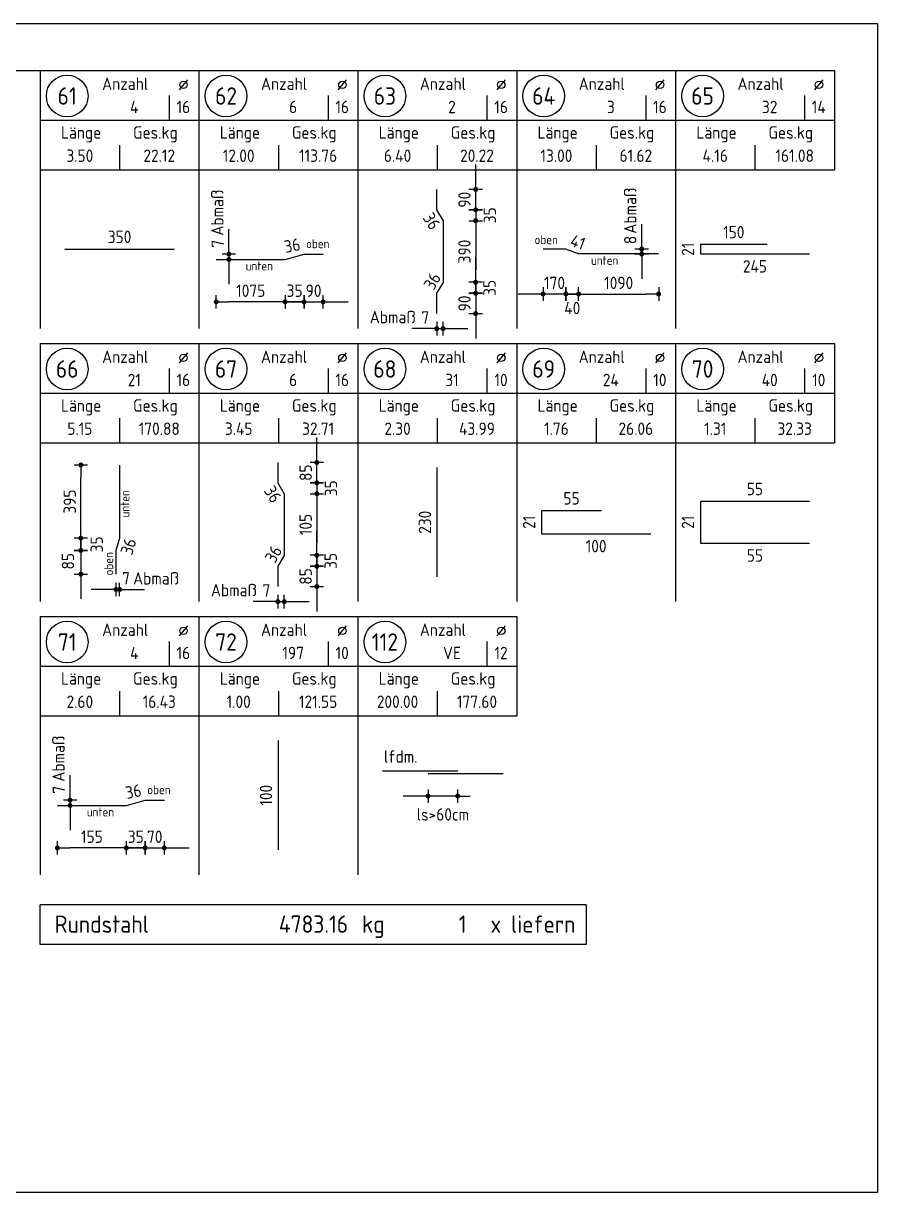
# Model space of a CAD drawing. Extents: x -177 to 93, y -12 to 49.
# Drawn here: x 39.36 to 47.97, y 1.8 to 13.58 of the extents above; entities that cross this region are included whole.
import ezdxf
from ezdxf.enums import TextEntityAlignment as Align

# ---------------------------------------------------------------- set-up
doc = ezdxf.new("R2010")
doc.units = 0
doc.header["$LTSCALE"] = 0.5
doc.linetypes.add('AUSGEZOGEN', pattern=[1000.01, 1000, 0.01])
doc.linetypes.add('DOT', pattern=[0.175, 0.05, -0.125])
for name, color, linetype in [('MASSE', 7, 'Continuous'), ('RND', 7, 'Continuous'), ('RND_BILD', 7, 'Continuous'), ('TEXT', 7, 'Continuous')]:
    doc.layers.add(name, color=color, linetype=linetype)
doc.layers.add('NOPLOT', color=7, linetype='Continuous', plot=False)
doc.styles.add('txt', font='isocp.shx')
doc.dimstyles.new('DOT_I', dxfattribs={"dimscale": 0.5, "dimtxt": 0.25, "dimasz": 0.25, "dimexe": 0.1, "dimexo": 0.3, "dimgap": 0.1, "dimtad": 1, "dimdec": 3, "dimzin": 3, "dimtxsty": 'txt', "dimblk": 'DOT', "dimblk1": 'DOT', "dimblk2": 'DOT', "dimsah": 1, "dimcen": 0.1, "dimse1": 1, "dimse2": 1, "dimazin": 0, "dimtfac": 1, "dimtdec": 4, "dimtix": 1, "dimtmove": 2, "dimatfit": 3, "dimfxl": 0, "dimtvp": 1, "dimtolj": 1, "dimtzin": 0, "dimarcsym": 0})

# ---------------------------------------------------------------- blocks, each defined once
blk = doc.blocks.new('DOT')
at = {"layer": 'MASSE', "color": 7, "linetype": 'Continuous'}
for p, q in [((0, 0), (-1, 0)), ((0, 0.54), (0, -0.54))]:
    blk.add_line(p, q, dxfattribs=at)
at = {"layer": 'MASSE', "color": 7, "linetype": 'Continuous', "const_width": 0.2}
blk.add_lwpolyline([(-0.1, 0, 1), (0.1, 0, 1)], format="xyb", close=True, dxfattribs=at)
blk = doc.blocks.new('RND_LIS2')
at = {"layer": 'RND', "color": 3, "linetype": 'Continuous'}
for p, q in [((0, 0), (0, -5.2)), ((0, 0), (3.2, 0)), ((3.2, 0), (3.2, -2)), ((2.6, -0.503), (2.6, -1)), ((0, -1), (3.2, -1)), ((1.6, -1.503), (1.6, -2)), ((0, -2), (3.2, -2))]:
    blk.add_line(p, q, dxfattribs=at)
at = {"layer": 'RND', "color": 7, "linetype": 'Continuous'}
blk.add_line((2.805, -0.39), (2.973, -0.186), dxfattribs=at)
at = {"layer": 'RND', "color": 1, "linetype": 'Continuous'}
blk.add_circle((0.545, -0.513), 0.42, dxfattribs=at)
at = {"layer": 'RND', "color": 7, "linetype": 'Continuous'}
blk.add_circle((2.889, -0.288), 0.075, dxfattribs=at)
at = {"layer": 'RND', "color": 7, "linetype": 'Continuous', "style": 'txt'}
for s, p in [('Anzahl', (1.249, -0.391)), ('Länge', (0.42, -1.373)), ('Ges.kg', (1.872, -1.373))]:
    blk.add_text(s, height=0.25, dxfattribs=at).set_placement(p)
at = {"layer": 'RND', "color": 1, "linetype": 'Continuous', "style": 'txt'}
blk.add_attdef('POS1', text='', height=0.35, dxfattribs=at).set_placement((0.545, -0.513), align=Align.MIDDLE)
at = {"layer": 'RND', "color": 7, "linetype": 'Continuous', "style": 'txt'}
for tag, p in [('STK1', (1.897, -0.859)), ('DS1', (2.885, -0.859)), ('LANG1', (0.8, -1.841)), ('GEW', (2.4, -1.841))]:
    blk.add_attdef(tag, text='', height=0.25, dxfattribs=at).set_placement(p, align=Align.CENTER)
blk = doc.blocks.new('*D141')
at = {"layer": 'Defpoints', "color": 0, "linetype": 'AUSGEZOGEN', "transparency": 16777216}
for p in [(43.917, 11.904), (43.917, 11.904), (43.917, 11.699)]:
    blk.add_point(p, dxfattribs=at)
at = {"layer": 'MASSE', "color": 0, "linetype": 'AUSGEZOGEN', "lineweight": -2, "transparency": 16777216}
for p, q in [((43.917, 12.029), (43.917, 12.154)), ((43.917, 11.699), (43.917, 11.904)), ((43.917, 11.574), (43.917, 11.449))]:
    blk.add_line(p, q, dxfattribs=at)
at = {"layer": 'MASSE', "color": 0, "linetype": 'AUSGEZOGEN', "lineweight": -2, "transparency": 16777216, "xscale": 0.125, "yscale": 0.125, "zscale": 0.125}
for p, rotation in [((43.917, 11.904), 270), ((43.917, 11.699), 90)]:
    blk.add_blockref('DOT', p, dxfattribs=dict(at, rotation=rotation))
at = {"layer": 'MASSE', "color": 0, "linetype": 'AUSGEZOGEN', "transparency": 16777216, "insert": (43.804, 11.801), "char_height": 0.125, "attachment_point": 5, "rotation": 90, "style": 'txt'}
blk.add_mtext('\\A1;90', dxfattribs=at)
blk = doc.blocks.new('*D142')
at = {"layer": 'Defpoints', "color": 0, "linetype": 'AUSGEZOGEN', "transparency": 16777216}
for p in [(43.917, 11.699), (43.917, 11.589), (43.917, 11.589)]:
    blk.add_point(p, dxfattribs=at)
at = {"layer": 'MASSE', "color": 0, "linetype": 'AUSGEZOGEN', "lineweight": -2, "transparency": 16777216}
for p, q in [((43.917, 11.824), (43.917, 11.949)), ((43.917, 11.699), (43.917, 11.589)), ((43.917, 11.464), (43.917, 11.339))]:
    blk.add_line(p, q, dxfattribs=at)
at = {"layer": 'MASSE', "color": 0, "linetype": 'AUSGEZOGEN', "lineweight": -2, "transparency": 16777216, "xscale": 0.125, "yscale": 0.125, "zscale": 0.125}
for p, rotation in [((43.917, 11.699), 270), ((43.917, 11.589), 90)]:
    blk.add_blockref('DOT', p, dxfattribs=dict(at, rotation=rotation))
at = {"layer": 'MASSE', "color": 0, "linetype": 'AUSGEZOGEN', "transparency": 16777216, "insert": (44.059, 11.644), "char_height": 0.125, "attachment_point": 5, "rotation": 90, "style": 'txt'}
blk.add_mtext('\\A1;35', dxfattribs=at)
blk = doc.blocks.new('*D143')
at = {"layer": 'Defpoints', "color": 0, "linetype": 'AUSGEZOGEN', "transparency": 16777216}
for p in [(43.917, 11.589), (43.917, 10.969), (43.917, 10.969)]:
    blk.add_point(p, dxfattribs=at)
at = {"layer": 'MASSE', "color": 0, "linetype": 'AUSGEZOGEN', "lineweight": -2, "transparency": 16777216}
blk.add_line((43.917, 11.464), (43.917, 11.094), dxfattribs=at)
at = {"layer": 'MASSE', "color": 0, "linetype": 'AUSGEZOGEN', "lineweight": -2, "transparency": 16777216, "xscale": 0.125, "yscale": 0.125, "zscale": 0.125}
for p, rotation in [((43.917, 11.589), 90), ((43.917, 10.969), 270)]:
    blk.add_blockref('DOT', p, dxfattribs=dict(at, rotation=rotation))
at = {"layer": 'MASSE', "color": 0, "linetype": 'AUSGEZOGEN', "transparency": 16777216, "insert": (43.804, 11.279), "char_height": 0.125, "attachment_point": 5, "rotation": 90, "style": 'txt'}
blk.add_mtext('\\A1;390', dxfattribs=at)
blk = doc.blocks.new('*D144')
at = {"layer": 'Defpoints', "color": 0, "linetype": 'AUSGEZOGEN', "transparency": 16777216}
for p in [(43.917, 10.969), (43.917, 10.858), (43.917, 10.858)]:
    blk.add_point(p, dxfattribs=at)
at = {"layer": 'MASSE', "color": 0, "linetype": 'AUSGEZOGEN', "lineweight": -2, "transparency": 16777216}
for p, q in [((43.917, 11.094), (43.917, 11.219)), ((43.917, 10.969), (43.917, 10.858)), ((43.917, 10.733), (43.917, 10.608))]:
    blk.add_line(p, q, dxfattribs=at)
at = {"layer": 'MASSE', "color": 0, "linetype": 'AUSGEZOGEN', "lineweight": -2, "transparency": 16777216, "xscale": 0.125, "yscale": 0.125, "zscale": 0.125}
for p, rotation in [((43.917, 10.969), 270), ((43.917, 10.858), 90)]:
    blk.add_blockref('DOT', p, dxfattribs=dict(at, rotation=rotation))
at = {"layer": 'MASSE', "color": 0, "linetype": 'AUSGEZOGEN', "transparency": 16777216, "insert": (44.056, 10.913), "char_height": 0.125, "attachment_point": 5, "rotation": 90, "style": 'txt'}
blk.add_mtext('\\A1;35', dxfattribs=at)
blk = doc.blocks.new('*D145')
at = {"layer": 'Defpoints', "color": 0, "linetype": 'AUSGEZOGEN', "transparency": 16777216}
for p in [(43.917, 10.858), (43.917, 10.654), (43.917, 10.654)]:
    blk.add_point(p, dxfattribs=at)
at = {"layer": 'MASSE', "color": 0, "linetype": 'AUSGEZOGEN', "lineweight": -2, "transparency": 16777216}
for p, q in [((43.917, 10.983), (43.917, 11.108)), ((43.917, 10.858), (43.917, 10.654)), ((43.917, 10.529), (43.917, 10.404))]:
    blk.add_line(p, q, dxfattribs=at)
at = {"layer": 'MASSE', "color": 0, "linetype": 'AUSGEZOGEN', "lineweight": -2, "transparency": 16777216, "xscale": 0.125, "yscale": 0.125, "zscale": 0.125}
for p, rotation in [((43.917, 10.858), 270), ((43.917, 10.654), 90)]:
    blk.add_blockref('DOT', p, dxfattribs=dict(at, rotation=rotation))
at = {"layer": 'MASSE', "color": 0, "linetype": 'AUSGEZOGEN', "transparency": 16777216, "insert": (43.804, 10.756), "char_height": 0.125, "attachment_point": 5, "rotation": 90, "style": 'txt'}
blk.add_mtext('\\A1;90', dxfattribs=at)
blk = doc.blocks.new('*D146')
at = {"layer": 'Defpoints', "color": 0, "linetype": 'AUSGEZOGEN', "transparency": 16777216}
for p in [(43.524, 10.502), (43.588, 10.502), (43.588, 10.502)]:
    blk.add_point(p, dxfattribs=at)
at = {"layer": 'MASSE', "color": 0, "linetype": 'AUSGEZOGEN', "lineweight": -2, "transparency": 16777216}
for p, q in [((43.399, 10.502), (43.274, 10.502)), ((43.524, 10.502), (43.588, 10.502)), ((43.713, 10.502), (43.838, 10.502))]:
    blk.add_line(p, q, dxfattribs=at)
at = {"layer": 'MASSE', "color": 0, "linetype": 'AUSGEZOGEN', "lineweight": -2, "transparency": 16777216, "xscale": 0.125, "yscale": 0.125, "zscale": 0.125}
blk.add_blockref('DOT', (43.524, 10.502), dxfattribs=at)
at = {"layer": 'MASSE', "color": 0, "linetype": 'AUSGEZOGEN', "lineweight": -2, "transparency": 16777216, "xscale": 0.125, "yscale": 0.125, "zscale": 0.125, "rotation": 180}
blk.add_blockref('DOT', (43.588, 10.502), dxfattribs=at)
at = {"layer": 'MASSE', "color": 0, "linetype": 'AUSGEZOGEN', "transparency": 16777216, "insert": (43.409, 10.615), "char_height": 0.125, "attachment_point": 5, "style": 'txt'}
blk.add_mtext('\\A1;7', dxfattribs=at)
blk = doc.blocks.new('*D147')
at = {"layer": 'Defpoints', "color": 0, "linetype": 'AUSGEZOGEN', "transparency": 16777216}
for p in [(44.954, 10.851), (45.76, 10.851), (45.76, 10.851)]:
    blk.add_point(p, dxfattribs=at)
at = {"layer": 'MASSE', "color": 0, "linetype": 'AUSGEZOGEN', "lineweight": -2, "transparency": 16777216}
blk.add_line((45.079, 10.851), (45.635, 10.851), dxfattribs=at)
at = {"layer": 'MASSE', "color": 0, "linetype": 'AUSGEZOGEN', "lineweight": -2, "transparency": 16777216, "xscale": 0.125, "yscale": 0.125, "zscale": 0.125, "rotation": 180}
blk.add_blockref('DOT', (44.954, 10.851), dxfattribs=at)
at = {"layer": 'MASSE', "color": 0, "linetype": 'AUSGEZOGEN', "lineweight": -2, "transparency": 16777216, "xscale": 0.125, "yscale": 0.125, "zscale": 0.125}
blk.add_blockref('DOT', (45.76, 10.851), dxfattribs=at)
at = {"layer": 'MASSE', "color": 0, "linetype": 'AUSGEZOGEN', "transparency": 16777216, "insert": (45.357, 10.963), "char_height": 0.125, "attachment_point": 5, "style": 'txt'}
blk.add_mtext('\\A1;1090', dxfattribs=at)
blk = doc.blocks.new('*D148')
at = {"layer": 'Defpoints', "color": 0, "linetype": 'AUSGEZOGEN', "transparency": 16777216}
for p in [(44.826, 10.851), (44.826, 10.851), (44.954, 10.851)]:
    blk.add_point(p, dxfattribs=at)
at = {"layer": 'MASSE', "color": 0, "linetype": 'AUSGEZOGEN', "lineweight": -2, "transparency": 16777216}
for p, q in [((44.701, 10.851), (44.576, 10.851)), ((44.954, 10.851), (44.826, 10.851)), ((45.079, 10.851), (45.204, 10.851))]:
    blk.add_line(p, q, dxfattribs=at)
at = {"layer": 'MASSE', "color": 0, "linetype": 'AUSGEZOGEN', "lineweight": -2, "transparency": 16777216, "xscale": 0.125, "yscale": 0.125, "zscale": 0.125}
blk.add_blockref('DOT', (44.826, 10.851), dxfattribs=at)
at = {"layer": 'MASSE', "color": 0, "linetype": 'AUSGEZOGEN', "lineweight": -2, "transparency": 16777216, "xscale": 0.125, "yscale": 0.125, "zscale": 0.125, "rotation": 180}
blk.add_blockref('DOT', (44.954, 10.851), dxfattribs=at)
at = {"layer": 'MASSE', "color": 0, "linetype": 'AUSGEZOGEN', "transparency": 16777216, "insert": (44.89, 10.71), "char_height": 0.125, "attachment_point": 5, "style": 'txt'}
blk.add_mtext('\\A1;40', dxfattribs=at)
blk = doc.blocks.new('*D149')
at = {"layer": 'Defpoints', "color": 0, "linetype": 'AUSGEZOGEN', "transparency": 16777216}
for p in [(44.596, 10.851), (44.596, 10.851), (44.826, 10.851)]:
    blk.add_point(p, dxfattribs=at)
at = {"layer": 'MASSE', "color": 0, "linetype": 'AUSGEZOGEN', "lineweight": -2, "transparency": 16777216}
for p, q in [((44.471, 10.851), (44.346, 10.851)), ((44.826, 10.851), (44.596, 10.851)), ((44.951, 10.851), (45.076, 10.851))]:
    blk.add_line(p, q, dxfattribs=at)
at = {"layer": 'MASSE', "color": 0, "linetype": 'AUSGEZOGEN', "lineweight": -2, "transparency": 16777216, "xscale": 0.125, "yscale": 0.125, "zscale": 0.125}
blk.add_blockref('DOT', (44.596, 10.851), dxfattribs=at)
at = {"layer": 'MASSE', "color": 0, "linetype": 'AUSGEZOGEN', "lineweight": -2, "transparency": 16777216, "xscale": 0.125, "yscale": 0.125, "zscale": 0.125, "rotation": 180}
blk.add_blockref('DOT', (44.826, 10.851), dxfattribs=at)
at = {"layer": 'MASSE', "color": 0, "linetype": 'AUSGEZOGEN', "transparency": 16777216, "insert": (44.711, 10.963), "char_height": 0.125, "attachment_point": 5, "style": 'txt'}
blk.add_mtext('\\A1;170', dxfattribs=at)
blk = doc.blocks.new('*D150')
at = {"layer": 'Defpoints', "color": 0, "linetype": 'AUSGEZOGEN', "transparency": 16777216}
for p in [(45.589, 11.304), (45.589, 11.254), (45.589, 11.254)]:
    blk.add_point(p, dxfattribs=at)
at = {"layer": 'MASSE', "color": 0, "linetype": 'AUSGEZOGEN', "lineweight": -2, "transparency": 16777216}
for p, q in [((45.589, 11.429), (45.589, 11.554)), ((45.589, 11.304), (45.589, 11.254)), ((45.589, 11.129), (45.589, 11.004))]:
    blk.add_line(p, q, dxfattribs=at)
at = {"layer": 'MASSE', "color": 0, "linetype": 'AUSGEZOGEN', "lineweight": -2, "transparency": 16777216, "xscale": 0.125, "yscale": 0.125, "zscale": 0.125}
for p, rotation in [((45.589, 11.304), 270), ((45.589, 11.254), 90)]:
    blk.add_blockref('DOT', p, dxfattribs=dict(at, rotation=rotation))
at = {"layer": 'MASSE', "color": 0, "linetype": 'AUSGEZOGEN', "transparency": 16777216, "insert": (45.474, 11.395), "char_height": 0.125, "attachment_point": 5, "rotation": 90, "style": 'txt'}
blk.add_mtext('\\A1;8', dxfattribs=at)
blk = doc.blocks.new('*D151')
at = {"layer": 'Defpoints', "color": 0, "linetype": 'AUSGEZOGEN', "transparency": 16777216}
for p in [(40.293, 7.875), (40.293, 7.875), (40.33, 7.875)]:
    blk.add_point(p, dxfattribs=at)
at = {"layer": 'MASSE', "color": 0, "linetype": 'AUSGEZOGEN', "lineweight": -2, "transparency": 16777216}
for p, q in [((40.168, 7.875), (40.043, 7.875)), ((40.33, 7.875), (40.293, 7.875)), ((40.455, 7.875), (40.58, 7.875))]:
    blk.add_line(p, q, dxfattribs=at)
at = {"layer": 'MASSE', "color": 0, "linetype": 'AUSGEZOGEN', "lineweight": -2, "transparency": 16777216, "xscale": 0.125, "yscale": 0.125, "zscale": 0.125}
blk.add_blockref('DOT', (40.293, 7.875), dxfattribs=at)
at = {"layer": 'MASSE', "color": 0, "linetype": 'AUSGEZOGEN', "lineweight": -2, "transparency": 16777216, "xscale": 0.125, "yscale": 0.125, "zscale": 0.125, "rotation": 180}
blk.add_blockref('DOT', (40.33, 7.875), dxfattribs=at)
at = {"layer": 'MASSE', "color": 0, "linetype": 'AUSGEZOGEN', "transparency": 16777216, "insert": (40.395, 7.987), "char_height": 0.125, "attachment_point": 5, "style": 'txt'}
blk.add_mtext('\\A1;7', dxfattribs=at)
blk = doc.blocks.new('*D152')
at = {"layer": 'Defpoints', "color": 0, "linetype": 'AUSGEZOGEN', "transparency": 16777216}
for p in [(39.94, 9.129), (39.94, 9.129), (39.94, 8.391)]:
    blk.add_point(p, dxfattribs=at)
at = {"layer": 'MASSE', "color": 0, "linetype": 'AUSGEZOGEN', "lineweight": -2, "transparency": 16777216}
blk.add_line((39.94, 8.516), (39.94, 9.004), dxfattribs=at)
at = {"layer": 'MASSE', "color": 0, "linetype": 'AUSGEZOGEN', "lineweight": -2, "transparency": 16777216, "xscale": 0.125, "yscale": 0.125, "zscale": 0.125}
for p, rotation in [((39.94, 9.129), 90), ((39.94, 8.391), 270)]:
    blk.add_blockref('DOT', p, dxfattribs=dict(at, rotation=rotation))
at = {"layer": 'MASSE', "color": 0, "linetype": 'AUSGEZOGEN', "transparency": 16777216, "insert": (39.828, 8.76), "char_height": 0.125, "attachment_point": 5, "rotation": 90, "style": 'txt'}
blk.add_mtext('\\A1;395', dxfattribs=at)
blk = doc.blocks.new('*D153')
at = {"layer": 'Defpoints', "color": 0, "linetype": 'AUSGEZOGEN', "transparency": 16777216}
for p in [(39.94, 8.391), (39.94, 8.268), (39.94, 8.268)]:
    blk.add_point(p, dxfattribs=at)
at = {"layer": 'MASSE', "color": 0, "linetype": 'AUSGEZOGEN', "lineweight": -2, "transparency": 16777216}
for p, q in [((39.94, 8.516), (39.94, 8.641)), ((39.94, 8.391), (39.94, 8.268)), ((39.94, 8.143), (39.94, 8.018))]:
    blk.add_line(p, q, dxfattribs=at)
at = {"layer": 'MASSE', "color": 0, "linetype": 'AUSGEZOGEN', "lineweight": -2, "transparency": 16777216, "xscale": 0.125, "yscale": 0.125, "zscale": 0.125}
for p, rotation in [((39.94, 8.391), 270), ((39.94, 8.268), 90)]:
    blk.add_blockref('DOT', p, dxfattribs=dict(at, rotation=rotation))
at = {"layer": 'MASSE', "color": 0, "linetype": 'AUSGEZOGEN', "transparency": 16777216, "insert": (40.1, 8.329), "char_height": 0.125, "attachment_point": 5, "rotation": 90, "style": 'txt'}
blk.add_mtext('\\A1;35', dxfattribs=at)
blk = doc.blocks.new('*D154')
at = {"layer": 'Defpoints', "color": 0, "linetype": 'AUSGEZOGEN', "transparency": 16777216}
for p in [(39.94, 8.268), (39.94, 8.029), (39.94, 8.029)]:
    blk.add_point(p, dxfattribs=at)
at = {"layer": 'MASSE', "color": 0, "linetype": 'AUSGEZOGEN', "lineweight": -2, "transparency": 16777216}
for p, q in [((39.94, 8.393), (39.94, 8.518)), ((39.94, 8.268), (39.94, 8.029)), ((39.94, 7.904), (39.94, 7.779))]:
    blk.add_line(p, q, dxfattribs=at)
at = {"layer": 'MASSE', "color": 0, "linetype": 'AUSGEZOGEN', "lineweight": -2, "transparency": 16777216, "xscale": 0.125, "yscale": 0.125, "zscale": 0.125}
for p, rotation in [((39.94, 8.268), 270), ((39.94, 8.029), 90)]:
    blk.add_blockref('DOT', p, dxfattribs=dict(at, rotation=rotation))
at = {"layer": 'MASSE', "color": 0, "linetype": 'AUSGEZOGEN', "transparency": 16777216, "insert": (39.81, 8.159), "char_height": 0.125, "attachment_point": 5, "rotation": 90, "style": 'txt'}
blk.add_mtext('\\A1;85', dxfattribs=at)
blk = doc.blocks.new('*D156')
at = {"layer": 'Defpoints', "color": 0, "linetype": 'AUSGEZOGEN', "transparency": 16777216}
for p in [(42.317, 9.154), (42.317, 9.154), (42.317, 8.949)]:
    blk.add_point(p, dxfattribs=at)
at = {"layer": 'MASSE', "color": 0, "linetype": 'AUSGEZOGEN', "lineweight": -2, "transparency": 16777216}
for p, q in [((42.317, 9.279), (42.317, 9.404)), ((42.317, 8.949), (42.317, 9.154)), ((42.317, 8.824), (42.317, 8.699))]:
    blk.add_line(p, q, dxfattribs=at)
at = {"layer": 'MASSE', "color": 0, "linetype": 'AUSGEZOGEN', "lineweight": -2, "transparency": 16777216, "xscale": 0.125, "yscale": 0.125, "zscale": 0.125}
for p, rotation in [((42.317, 9.154), 270), ((42.317, 8.949), 90)]:
    blk.add_blockref('DOT', p, dxfattribs=dict(at, rotation=rotation))
at = {"layer": 'MASSE', "color": 0, "linetype": 'AUSGEZOGEN', "transparency": 16777216, "insert": (42.204, 9.051), "char_height": 0.125, "attachment_point": 5, "rotation": 90, "style": 'txt'}
blk.add_mtext('\\A1;85', dxfattribs=at)
blk = doc.blocks.new('*D157')
at = {"layer": 'Defpoints', "color": 0, "linetype": 'AUSGEZOGEN', "transparency": 16777216}
for p in [(42.317, 8.949), (42.317, 8.839), (42.317, 8.839)]:
    blk.add_point(p, dxfattribs=at)
at = {"layer": 'MASSE', "color": 0, "linetype": 'AUSGEZOGEN', "lineweight": -2, "transparency": 16777216}
for p, q in [((42.317, 9.074), (42.317, 9.199)), ((42.317, 8.949), (42.317, 8.839)), ((42.317, 8.714), (42.317, 8.589))]:
    blk.add_line(p, q, dxfattribs=at)
at = {"layer": 'MASSE', "color": 0, "linetype": 'AUSGEZOGEN', "lineweight": -2, "transparency": 16777216, "xscale": 0.125, "yscale": 0.125, "zscale": 0.125}
for p, rotation in [((42.317, 8.949), 270), ((42.317, 8.839), 90)]:
    blk.add_blockref('DOT', p, dxfattribs=dict(at, rotation=rotation))
at = {"layer": 'MASSE', "color": 0, "linetype": 'AUSGEZOGEN', "transparency": 16777216, "insert": (42.459, 8.894), "char_height": 0.125, "attachment_point": 5, "rotation": 90, "style": 'txt'}
blk.add_mtext('\\A1;35', dxfattribs=at)
blk = doc.blocks.new('*D158')
at = {"layer": 'Defpoints', "color": 0, "linetype": 'AUSGEZOGEN', "transparency": 16777216}
for p in [(42.317, 8.839), (42.317, 8.219), (42.317, 8.219)]:
    blk.add_point(p, dxfattribs=at)
at = {"layer": 'MASSE', "color": 0, "linetype": 'AUSGEZOGEN', "lineweight": -2, "transparency": 16777216}
blk.add_line((42.317, 8.714), (42.317, 8.344), dxfattribs=at)
at = {"layer": 'MASSE', "color": 0, "linetype": 'AUSGEZOGEN', "lineweight": -2, "transparency": 16777216, "xscale": 0.125, "yscale": 0.125, "zscale": 0.125}
for p, rotation in [((42.317, 8.839), 90), ((42.317, 8.219), 270)]:
    blk.add_blockref('DOT', p, dxfattribs=dict(at, rotation=rotation))
at = {"layer": 'MASSE', "color": 0, "linetype": 'AUSGEZOGEN', "transparency": 16777216, "insert": (42.204, 8.529), "char_height": 0.125, "attachment_point": 5, "rotation": 90, "style": 'txt'}
blk.add_mtext('\\A1;105', dxfattribs=at)
blk = doc.blocks.new('*D159')
at = {"layer": 'Defpoints', "color": 0, "linetype": 'AUSGEZOGEN', "transparency": 16777216}
for p in [(42.317, 8.219), (42.317, 8.108), (42.317, 8.108)]:
    blk.add_point(p, dxfattribs=at)
at = {"layer": 'MASSE', "color": 0, "linetype": 'AUSGEZOGEN', "lineweight": -2, "transparency": 16777216}
for p, q in [((42.317, 8.344), (42.317, 8.469)), ((42.317, 8.219), (42.317, 8.108)), ((42.317, 7.983), (42.317, 7.858))]:
    blk.add_line(p, q, dxfattribs=at)
at = {"layer": 'MASSE', "color": 0, "linetype": 'AUSGEZOGEN', "lineweight": -2, "transparency": 16777216, "xscale": 0.125, "yscale": 0.125, "zscale": 0.125}
for p, rotation in [((42.317, 8.219), 270), ((42.317, 8.108), 90)]:
    blk.add_blockref('DOT', p, dxfattribs=dict(at, rotation=rotation))
at = {"layer": 'MASSE', "color": 0, "linetype": 'AUSGEZOGEN', "transparency": 16777216, "insert": (42.456, 8.163), "char_height": 0.125, "attachment_point": 5, "rotation": 90, "style": 'txt'}
blk.add_mtext('\\A1;35', dxfattribs=at)
blk = doc.blocks.new('*D160')
at = {"layer": 'Defpoints', "color": 0, "linetype": 'AUSGEZOGEN', "transparency": 16777216}
for p in [(42.317, 8.108), (42.317, 7.904), (42.317, 7.904)]:
    blk.add_point(p, dxfattribs=at)
at = {"layer": 'MASSE', "color": 0, "linetype": 'AUSGEZOGEN', "lineweight": -2, "transparency": 16777216}
for p, q in [((42.317, 8.233), (42.317, 8.358)), ((42.317, 8.108), (42.317, 7.904)), ((42.317, 7.779), (42.317, 7.654))]:
    blk.add_line(p, q, dxfattribs=at)
at = {"layer": 'MASSE', "color": 0, "linetype": 'AUSGEZOGEN', "lineweight": -2, "transparency": 16777216, "xscale": 0.125, "yscale": 0.125, "zscale": 0.125}
for p, rotation in [((42.317, 8.108), 270), ((42.317, 7.904), 90)]:
    blk.add_blockref('DOT', p, dxfattribs=dict(at, rotation=rotation))
at = {"layer": 'MASSE', "color": 0, "linetype": 'AUSGEZOGEN', "transparency": 16777216, "insert": (42.204, 8.006), "char_height": 0.125, "attachment_point": 5, "rotation": 90, "style": 'txt'}
blk.add_mtext('\\A1;85', dxfattribs=at)
blk = doc.blocks.new('*D155')
at = {"layer": 'Defpoints', "color": 0, "linetype": 'AUSGEZOGEN', "transparency": 16777216}
for p in [(41.924, 7.752), (41.988, 7.752), (41.988, 7.752)]:
    blk.add_point(p, dxfattribs=at)
at = {"layer": 'MASSE', "color": 0, "linetype": 'AUSGEZOGEN', "lineweight": -2, "transparency": 16777216}
for p, q in [((41.799, 7.752), (41.674, 7.752)), ((41.924, 7.752), (41.988, 7.752)), ((42.113, 7.752), (42.238, 7.752))]:
    blk.add_line(p, q, dxfattribs=at)
at = {"layer": 'MASSE', "color": 0, "linetype": 'AUSGEZOGEN', "lineweight": -2, "transparency": 16777216, "xscale": 0.125, "yscale": 0.125, "zscale": 0.125}
blk.add_blockref('DOT', (41.924, 7.752), dxfattribs=at)
at = {"layer": 'MASSE', "color": 0, "linetype": 'AUSGEZOGEN', "lineweight": -2, "transparency": 16777216, "xscale": 0.125, "yscale": 0.125, "zscale": 0.125, "rotation": 180}
blk.add_blockref('DOT', (41.988, 7.752), dxfattribs=at)
at = {"layer": 'MASSE', "color": 0, "linetype": 'AUSGEZOGEN', "transparency": 16777216, "insert": (41.809, 7.865), "char_height": 0.125, "attachment_point": 5, "style": 'txt'}
blk.add_mtext('\\A1;7', dxfattribs=at)
blk = doc.blocks.new('*D161')
at = {"layer": 'Defpoints', "color": 0, "linetype": 'AUSGEZOGEN', "transparency": 16777216}
for p in [(39.704, 5.272), (39.704, 5.272), (40.398, 5.272)]:
    blk.add_point(p, dxfattribs=at)
at = {"layer": 'MASSE', "color": 0, "linetype": 'AUSGEZOGEN', "lineweight": -2, "transparency": 16777216}
blk.add_line((40.273, 5.272), (39.829, 5.272), dxfattribs=at)
at = {"layer": 'MASSE', "color": 0, "linetype": 'AUSGEZOGEN', "lineweight": -2, "transparency": 16777216, "xscale": 0.125, "yscale": 0.125, "zscale": 0.125, "rotation": 180}
blk.add_blockref('DOT', (39.704, 5.272), dxfattribs=at)
at = {"layer": 'MASSE', "color": 0, "linetype": 'AUSGEZOGEN', "lineweight": -2, "transparency": 16777216, "xscale": 0.125, "yscale": 0.125, "zscale": 0.125}
blk.add_blockref('DOT', (40.398, 5.272), dxfattribs=at)
at = {"layer": 'MASSE', "color": 0, "linetype": 'AUSGEZOGEN', "transparency": 16777216, "insert": (40.051, 5.384), "char_height": 0.125, "attachment_point": 5, "style": 'txt'}
blk.add_mtext('\\A1;155', dxfattribs=at)
blk = doc.blocks.new('*D162')
at = {"layer": 'Defpoints', "color": 0, "linetype": 'AUSGEZOGEN', "transparency": 16777216}
for p in [(40.398, 5.272), (40.588, 5.272), (40.588, 5.272)]:
    blk.add_point(p, dxfattribs=at)
at = {"layer": 'MASSE', "color": 0, "linetype": 'AUSGEZOGEN', "lineweight": -2, "transparency": 16777216}
for p, q in [((40.273, 5.272), (40.148, 5.272)), ((40.398, 5.272), (40.588, 5.272)), ((40.713, 5.272), (40.838, 5.272))]:
    blk.add_line(p, q, dxfattribs=at)
at = {"layer": 'MASSE', "color": 0, "linetype": 'AUSGEZOGEN', "lineweight": -2, "transparency": 16777216, "xscale": 0.125, "yscale": 0.125, "zscale": 0.125}
blk.add_blockref('DOT', (40.398, 5.272), dxfattribs=at)
at = {"layer": 'MASSE', "color": 0, "linetype": 'AUSGEZOGEN', "lineweight": -2, "transparency": 16777216, "xscale": 0.125, "yscale": 0.125, "zscale": 0.125, "rotation": 180}
blk.add_blockref('DOT', (40.588, 5.272), dxfattribs=at)
at = {"layer": 'MASSE', "color": 0, "linetype": 'AUSGEZOGEN', "transparency": 16777216, "insert": (40.493, 5.384), "char_height": 0.125, "attachment_point": 5, "style": 'txt'}
blk.add_mtext('\\A1;35', dxfattribs=at)
blk = doc.blocks.new('*D163')
at = {"layer": 'Defpoints', "color": 0, "linetype": 'AUSGEZOGEN', "transparency": 16777216}
for p in [(40.588, 5.272), (40.781, 5.272), (40.781, 5.272)]:
    blk.add_point(p, dxfattribs=at)
at = {"layer": 'MASSE', "color": 0, "linetype": 'AUSGEZOGEN', "lineweight": -2, "transparency": 16777216}
for p, q in [((40.463, 5.272), (40.338, 5.272)), ((40.588, 5.272), (40.781, 5.272)), ((40.906, 5.272), (41.031, 5.272))]:
    blk.add_line(p, q, dxfattribs=at)
at = {"layer": 'MASSE', "color": 0, "linetype": 'AUSGEZOGEN', "lineweight": -2, "transparency": 16777216, "xscale": 0.125, "yscale": 0.125, "zscale": 0.125}
blk.add_blockref('DOT', (40.588, 5.272), dxfattribs=at)
at = {"layer": 'MASSE', "color": 0, "linetype": 'AUSGEZOGEN', "lineweight": -2, "transparency": 16777216, "xscale": 0.125, "yscale": 0.125, "zscale": 0.125, "rotation": 180}
blk.add_blockref('DOT', (40.781, 5.272), dxfattribs=at)
at = {"layer": 'MASSE', "color": 0, "linetype": 'AUSGEZOGEN', "transparency": 16777216, "insert": (40.684, 5.384), "char_height": 0.125, "attachment_point": 5, "style": 'txt'}
blk.add_mtext('\\A1;70', dxfattribs=at)
blk = doc.blocks.new('*D164')
at = {"layer": 'Defpoints', "color": 0, "linetype": 'AUSGEZOGEN', "transparency": 16777216}
for p in [(39.831, 5.753), (39.831, 5.699), (39.831, 5.699)]:
    blk.add_point(p, dxfattribs=at)
at = {"layer": 'MASSE', "color": 0, "linetype": 'AUSGEZOGEN', "lineweight": -2, "transparency": 16777216}
for p, q in [((39.831, 5.878), (39.831, 6.003)), ((39.831, 5.753), (39.831, 5.699)), ((39.831, 5.574), (39.831, 5.449))]:
    blk.add_line(p, q, dxfattribs=at)
at = {"layer": 'MASSE', "color": 0, "linetype": 'AUSGEZOGEN', "lineweight": -2, "transparency": 16777216, "xscale": 0.125, "yscale": 0.125, "zscale": 0.125}
for p, rotation in [((39.831, 5.753), 270), ((39.831, 5.699), 90)]:
    blk.add_blockref('DOT', p, dxfattribs=dict(at, rotation=rotation))
at = {"layer": 'MASSE', "color": 0, "linetype": 'AUSGEZOGEN', "transparency": 16777216, "insert": (39.719, 5.857), "char_height": 0.125, "attachment_point": 5, "rotation": 90, "style": 'txt'}
blk.add_mtext('\\A1;7', dxfattribs=at)
blk = doc.blocks.new('*D165')
at = {"layer": 'Defpoints', "color": 0, "linetype": 'AUSGEZOGEN', "transparency": 16777216}
for p in [(41.304, 10.772), (41.304, 10.772), (41.998, 10.772)]:
    blk.add_point(p, dxfattribs=at)
at = {"layer": 'MASSE', "color": 0, "linetype": 'AUSGEZOGEN', "lineweight": -2, "transparency": 16777216}
blk.add_line((41.873, 10.772), (41.429, 10.772), dxfattribs=at)
at = {"layer": 'MASSE', "color": 0, "linetype": 'AUSGEZOGEN', "lineweight": -2, "transparency": 16777216, "xscale": 0.125, "yscale": 0.125, "zscale": 0.125, "rotation": 180}
blk.add_blockref('DOT', (41.304, 10.772), dxfattribs=at)
at = {"layer": 'MASSE', "color": 0, "linetype": 'AUSGEZOGEN', "lineweight": -2, "transparency": 16777216, "xscale": 0.125, "yscale": 0.125, "zscale": 0.125}
blk.add_blockref('DOT', (41.998, 10.772), dxfattribs=at)
at = {"layer": 'MASSE', "color": 0, "linetype": 'AUSGEZOGEN', "transparency": 16777216, "insert": (41.651, 10.884), "char_height": 0.125, "attachment_point": 5, "style": 'txt'}
blk.add_mtext('\\A1;1075', dxfattribs=at)
blk = doc.blocks.new('*D166')
at = {"layer": 'Defpoints', "color": 0, "linetype": 'AUSGEZOGEN', "transparency": 16777216}
for p in [(41.998, 10.772), (42.188, 10.772), (42.188, 10.772)]:
    blk.add_point(p, dxfattribs=at)
at = {"layer": 'MASSE', "color": 0, "linetype": 'AUSGEZOGEN', "lineweight": -2, "transparency": 16777216}
for p, q in [((41.873, 10.772), (41.748, 10.772)), ((41.998, 10.772), (42.188, 10.772)), ((42.313, 10.772), (42.438, 10.772))]:
    blk.add_line(p, q, dxfattribs=at)
at = {"layer": 'MASSE', "color": 0, "linetype": 'AUSGEZOGEN', "lineweight": -2, "transparency": 16777216, "xscale": 0.125, "yscale": 0.125, "zscale": 0.125}
blk.add_blockref('DOT', (41.998, 10.772), dxfattribs=at)
at = {"layer": 'MASSE', "color": 0, "linetype": 'AUSGEZOGEN', "lineweight": -2, "transparency": 16777216, "xscale": 0.125, "yscale": 0.125, "zscale": 0.125, "rotation": 180}
blk.add_blockref('DOT', (42.188, 10.772), dxfattribs=at)
at = {"layer": 'MASSE', "color": 0, "linetype": 'AUSGEZOGEN', "transparency": 16777216, "insert": (42.093, 10.884), "char_height": 0.125, "attachment_point": 5, "style": 'txt'}
blk.add_mtext('\\A1;35', dxfattribs=at)
blk = doc.blocks.new('*D167')
at = {"layer": 'Defpoints', "color": 0, "linetype": 'AUSGEZOGEN', "transparency": 16777216}
for p in [(42.188, 10.772), (42.381, 10.772), (42.381, 10.772)]:
    blk.add_point(p, dxfattribs=at)
at = {"layer": 'MASSE', "color": 0, "linetype": 'AUSGEZOGEN', "lineweight": -2, "transparency": 16777216}
for p, q in [((42.063, 10.772), (41.938, 10.772)), ((42.188, 10.772), (42.381, 10.772)), ((42.506, 10.772), (42.631, 10.772))]:
    blk.add_line(p, q, dxfattribs=at)
at = {"layer": 'MASSE', "color": 0, "linetype": 'AUSGEZOGEN', "lineweight": -2, "transparency": 16777216, "xscale": 0.125, "yscale": 0.125, "zscale": 0.125}
blk.add_blockref('DOT', (42.188, 10.772), dxfattribs=at)
at = {"layer": 'MASSE', "color": 0, "linetype": 'AUSGEZOGEN', "lineweight": -2, "transparency": 16777216, "xscale": 0.125, "yscale": 0.125, "zscale": 0.125, "rotation": 180}
blk.add_blockref('DOT', (42.381, 10.772), dxfattribs=at)
at = {"layer": 'MASSE', "color": 0, "linetype": 'AUSGEZOGEN', "transparency": 16777216, "insert": (42.284, 10.884), "char_height": 0.125, "attachment_point": 5, "style": 'txt'}
blk.add_mtext('\\A1;90', dxfattribs=at)
blk = doc.blocks.new('*D168')
at = {"layer": 'Defpoints', "color": 0, "linetype": 'AUSGEZOGEN', "transparency": 16777216}
for p in [(41.431, 11.253), (41.431, 11.199), (41.431, 11.199)]:
    blk.add_point(p, dxfattribs=at)
at = {"layer": 'MASSE', "color": 0, "linetype": 'AUSGEZOGEN', "lineweight": -2, "transparency": 16777216}
for p, q in [((41.431, 11.378), (41.431, 11.503)), ((41.431, 11.253), (41.431, 11.199)), ((41.431, 11.074), (41.431, 10.949))]:
    blk.add_line(p, q, dxfattribs=at)
at = {"layer": 'MASSE', "color": 0, "linetype": 'AUSGEZOGEN', "lineweight": -2, "transparency": 16777216, "xscale": 0.125, "yscale": 0.125, "zscale": 0.125}
for p, rotation in [((41.431, 11.253), 270), ((41.431, 11.199), 90)]:
    blk.add_blockref('DOT', p, dxfattribs=dict(at, rotation=rotation))
at = {"layer": 'MASSE', "color": 0, "linetype": 'AUSGEZOGEN', "transparency": 16777216, "insert": (41.319, 11.357), "char_height": 0.125, "attachment_point": 5, "rotation": 90, "style": 'txt'}
blk.add_mtext('\\A1;7', dxfattribs=at)
blk = doc.blocks.new('RND_SUM')
at = {"layer": 'RND', "color": 5, "linetype": 'Continuous'}
for p, q in [((0, 0), (0, 0.8)), ((11, 0.8), (0, 0.8)), ((11, 0.8), (11, 0)), ((11, 0), (0, 0))]:
    blk.add_line(p, q, dxfattribs=at)
at = {"layer": 'RND', "color": 1, "linetype": 'Continuous', "style": 'txt'}
for s, p in [('Rundstahl', (0.292, 0.235)), ('kg', (6.483, 0.235))]:
    blk.add_text(s, height=0.35, dxfattribs=at).set_placement(p)
blk.add_text('x liefern', height=0.35, dxfattribs=at).set_placement((10.784, 0.235), align=Align.RIGHT)
for tag, p in [('RND-S', (6.203, 0.235)), ('RND-Z', (8.59, 0.235))]:
    blk.add_attdef(tag, text='', height=0.35, dxfattribs=at).set_placement(p, align=Align.RIGHT)

msp = doc.modelspace()

# ---------------------------------------------------------------- linework, layer by layer
at = {"layer": 'MASSE', "color": 7, "linetype": 'Continuous'}
for p, q in [((43.3116, 5.7935), (43.1866, 5.7935)), ((43.7357, 5.7935), (43.4366, 5.7935))]:
    msp.add_line(p, q, dxfattribs=at)
at = {"layer": 'NOPLOT', "color": 191, "linetype": 'AUSGEZOGEN'}
msp.add_line((39.1406, 13.102), (39.5298, 13.102), dxfattribs=at)
at = {"layer": 'RND_BILD', "color": 1, "linetype": 'AUSGEZOGEN'}
for points in [[(43.5238, 11.9037), (43.5238, 11.699), (43.5881, 11.5888), (43.5881, 10.9685), (43.5238, 10.8584), (43.5238, 10.6537)], [(46.8533, 11.3491), (46.1798, 11.3491), (46.1798, 11.2548), (47.2798, 11.2548)], [(39.7798, 11.302), (40.8798, 11.302)], [(41.3039, 11.1985), (41.9984, 11.1985), (42.1881, 11.2533), (42.3809, 11.2533)], [(45.7599, 11.2541), (44.9535, 11.2541), (44.8264, 11.3043), (44.5961, 11.3043)], [(40.3301, 9.1285), (40.3301, 8.3912), (40.2929, 8.2676), (40.2929, 8.0285)], [(41.9238, 9.1537), (41.9238, 8.949), (41.9881, 8.8388), (41.9881, 8.2185), (41.9238, 8.1084), (41.9238, 7.9037)], [(43.5298, 8.002), (43.5298, 9.102)], [(47.2798, 8.762), (46.1798, 8.762), (46.1798, 8.342), (47.2798, 8.342)], [(45.1848, 8.6675), (44.5798, 8.6675), (44.5798, 8.4365), (45.6798, 8.4365)], [(41.9298, 5.252), (41.9298, 6.352)], [(39.7039, 5.6985), (40.3984, 5.6985), (40.5881, 5.7533), (40.7809, 5.7533)]]:
    msp.add_lwpolyline(points, dxfattribs=at)
at = {"layer": 'RND_BILD', "color": 1, "linetype": 'Continuous'}
for points in [[(42.9797, 6.0476), (43.7357, 6.0476)], [(43.4366, 6.02), (44.1927, 6.02)]]:
    msp.add_lwpolyline(points, dxfattribs=at)
at = {"layer": 'TEXT', "color": 1, "linetype": 'AUSGEZOGEN'}
msp.add_lwpolyline([(14.0081, 13.5769), (47.9652, 13.5769), (47.9652, 1.7995), (14.0081, 1.7995)], close=True, dxfattribs=at)

# ---------------------------------------------------------------- block references
at = {"layer": 'MASSE', "color": 7, "linetype": 'Continuous', "xscale": 0.125, "yscale": 0.125, "zscale": 0.125}
msp.add_blockref('DOT', (43.4366, 5.7935), dxfattribs=at)
at = {"layer": 'MASSE', "color": 7, "linetype": 'Continuous', "xscale": 0.125, "yscale": 0.125, "zscale": 0.125, "rotation": 180}
msp.add_blockref('DOT', (43.7357, 5.7935), dxfattribs=at)
at = {"layer": 'RND_BILD', "color": 6, "linetype": 'AUSGEZOGEN', "xscale": 0.5, "yscale": 0.5, "zscale": 0.5}
msp.add_blockref('RND_LIS2', (39.5298, 13.102), dxfattribs=at).add_auto_attribs({'POS1': '61', 'STK1': '4', 'DS1': '16', 'LANG1': '3.50', 'GEW': '22.12'})
at = {"layer": 'RND_BILD', "color": 7, "linetype": 'AUSGEZOGEN', "xscale": 0.5, "yscale": 0.5, "zscale": 0.5}
for name, p, values in [('RND_LIS2', (41.1298, 13.102), {'POS1': '62', 'STK1': '6', 'DS1': '16', 'LANG1': '12.00', 'GEW': '113.76'}), ('RND_LIS2', (42.7298, 13.102), {'POS1': '63', 'STK1': '2', 'DS1': '16', 'LANG1': '6.40', 'GEW': '20.22'}), ('RND_LIS2', (44.3298, 13.102), {'POS1': '64', 'STK1': '3', 'DS1': '16', 'LANG1': '13.00', 'GEW': '61.62'}), ('RND_LIS2', (45.9298, 13.102), {'POS1': '65', 'STK1': '32', 'DS1': '14', 'LANG1': '4.16', 'GEW': '161.08'}), ('RND_LIS2', (39.5298, 10.352), {'POS1': '66', 'STK1': '21', 'DS1': '16', 'LANG1': '5.15', 'GEW': '170.88'}), ('RND_LIS2', (41.1298, 10.352), {'POS1': '67', 'STK1': '6', 'DS1': '16', 'LANG1': '3.45', 'GEW': '32.71'}), ('RND_LIS2', (42.7298, 10.352), {'POS1': '68', 'STK1': '31', 'DS1': '10', 'LANG1': '2.30', 'GEW': '43.99'}), ('RND_LIS2', (44.3298, 10.352), {'POS1': '69', 'STK1': '24', 'DS1': '10', 'LANG1': '1.76', 'GEW': '26.06'}), ('RND_LIS2', (45.9298, 10.352), {'POS1': '70', 'STK1': '40', 'DS1': '10', 'LANG1': '1.31', 'GEW': '32.33'}), ('RND_LIS2', (39.5298, 7.602), {'POS1': '71', 'STK1': '4', 'DS1': '16', 'LANG1': '2.60', 'GEW': '16.43'}), ('RND_LIS2', (41.1298, 7.602), {'POS1': '72', 'STK1': '197', 'DS1': '10', 'LANG1': '1.00', 'GEW': '121.55'}), ('RND_LIS2', (42.7298, 7.602), {'POS1': '112', 'STK1': 'VE', 'DS1': '12', 'LANG1': '200.00', 'GEW': '177.60'}), ('RND_SUM', (39.5298, 4.2989), {'RND-S': '4783.16', 'RND-Z': '1'})]:
    msp.add_blockref(name, p, dxfattribs=at).add_auto_attribs(values)

# ---------------------------------------------------------------- texts
at = {"layer": 'MASSE', "color": 7, "linetype": 'Continuous', "insert": (43.5862, 5.6093), "char_height": 0.125, "attachment_point": 5, "style": 'txt'}
msp.add_mtext('ls>60cm', dxfattribs=at)
at = {"layer": 'RND_BILD', "color": 7, "linetype": 'AUSGEZOGEN', "style": 'txt'}
for s, rotation, p in [('36', 302.24602, (43.4739, 11.585)), ('41', 339.32341, (44.9461, 11.3735)), ('36', 11.30993, (42.0687, 11.3401)), ('21', 90, (46.0548, 11.302)), ('36', 60.44838, (43.4792, 10.9806)), ('36', 302.24602, (41.8739, 8.835)), ('230', 90, (43.4048, 8.552)), ('21', 90, (44.4548, 8.552)), ('21', 90, (46.0548, 8.552)), ('36', 72.8846, (40.4189, 8.308)), ('36', 60.44838, (41.8792, 8.2306)), ('36', 11.30993, (40.4687, 5.8401)), ('100', 90, (41.8048, 5.802))]:
    msp.add_text(s, height=0.125, rotation=rotation, dxfattribs=at).set_placement(p, align=Align.MIDDLE)
for s, p in [('350', (40.3298, 11.427)), ('150', (46.5165, 11.4741)), ('245', (46.7298, 11.1298)), ('55', (44.8823, 8.7925)), ('55', (46.7298, 8.887)), ('100', (45.1298, 8.3115)), ('55', (46.7298, 8.217))]:
    msp.add_text(s, height=0.125, dxfattribs=at).set_placement(p, align=Align.MIDDLE)
at = {"layer": 'TEXT', "color": 7, "linetype": 'AUSGEZOGEN', "style": 'txt'}
for p in [(45.5354, 11.4584), (41.3765, 11.4387), (39.7765, 5.9387)]:
    msp.add_text('Abmaß', height=0.125, rotation=90, dxfattribs=at).set_placement(p)
at = {"layer": 'TEXT', "color": 102, "linetype": 'DOT', "style": 'txt'}
for s, p in [('oben', (44.51, 11.3528)), ('oben', (42.2089, 11.3123)), ('unten', (45.0781, 11.1444)), ('unten', (41.5998, 11.0888)), ('oben', (40.6089, 5.8123)), ('unten', (39.9998, 5.5888))]:
    msp.add_text(s, height=0.09, dxfattribs=at).set_placement(p)
at = {"layer": 'TEXT', "color": 7, "linetype": 'AUSGEZOGEN', "style": 'txt'}
for p in [(42.85, 10.556), (40.466, 7.9241), (41.25, 7.806)]:
    msp.add_text('Abmaß', height=0.125, dxfattribs=at).set_placement(p)
at = {"layer": 'TEXT', "color": 102, "linetype": 'DOT', "style": 'txt'}
for s, p in [('unten', (40.4297, 8.6003)), ('oben', (40.2657, 8.0165))]:
    msp.add_text(s, height=0.09, rotation=90, dxfattribs=at).set_placement(p)
at = {"layer": 'TEXT', "color": 7, "linetype": 'Continuous', "style": 'txt'}
msp.add_text('lfdm.', height=0.125, dxfattribs=at).set_placement((42.993, 6.1297))

# ---------------------------------------------------------------- dimensions: what is measured, and where the dimension line sits
at = {"layer": 'MASSE', "color": 7, "linetype": 'AUSGEZOGEN'}
for base, p1, p2, angle, text, override, picture, middle in [((43.9167, 11.9037), (43.9167, 11.699), (43.9167, 11.9037), 90, '90', {"dimdec": 1, "dimlfac": 100}, '*D141', (43.8042, 11.8013)), ((43.9167, 10.9685), (43.9167, 11.5888), (43.9167, 10.9685), 90, '390', {"dimdec": 0, "dimlfac": 100}, '*D143', (43.8042, 11.2787)), ((43.9167, 10.6537), (43.9167, 10.8584), (43.9167, 10.6537), 90, '90', {"dimdec": 1, "dimlfac": 100}, '*D145', (43.8042, 10.756)), ((44.5961, 10.8509), (44.8264, 10.8509), (44.5961, 10.8509), 180, '170', {"dimdec": 0, "dimlfac": 100}, '*D149', (44.7113, 10.9634)), ((45.7599, 10.8509), (44.9535, 10.8509), (45.7599, 10.8509), 180, '1090', {"dimdec": 1, "dimlfac": 100}, '*D147', (45.3567, 10.9634)), ((42.3167, 9.1537), (42.3167, 8.949), (42.3167, 9.1537), 90, '85', {"dimdec": 1, "dimlfac": 100}, '*D156', (42.2042, 9.0513)), ((39.9402, 9.1285), (39.9402, 8.3912), (39.9402, 9.1285), 90, '395', {"dimdec": 1, "dimlfac": 100}, '*D152', (39.8277, 8.7599)), ((42.3167, 8.2185), (42.3167, 8.8388), (42.3167, 8.2185), 90, '105', {"dimdec": 0, "dimlfac": 100}, '*D158', (42.2042, 8.5287)), ((42.3167, 7.9037), (42.3167, 8.1084), (42.3167, 7.9037), 90, '85', {"dimdec": 1, "dimlfac": 100}, '*D160', (42.2042, 8.006))]:
    dim = msp.add_linear_dim(base=base, p1=p1, p2=p2, angle=angle, text=text, dimstyle='DOT_I', override=override, dxfattribs=at)
    dim.commit()
    dim.dimension.update_dxf_attribs({"geometry": picture, "text_midpoint": middle})
for base, p1, p2, angle, text, override, picture, middle in [((43.9167, 11.5888), (43.9167, 11.699), (43.9167, 11.5888), 90, '35', {"dimdec": 0, "dimlfac": 100}, '*D142', (44.0586, 11.6439)), ((45.5889, 11.2541), (45.5889, 11.3043), (45.5889, 11.2541), 90, '8', {"dimdec": 0, "dimlfac": 100}, '*D150', (45.4737, 11.3953)), ((41.4311, 11.1985), (41.4311, 11.2533), (41.4311, 11.1985), 90, '7', {"dimdec": 1, "dimlfac": 100}, '*D168', (41.3186, 11.3571)), ((43.9167, 10.8584), (43.9167, 10.9685), (43.9167, 10.8584), 90, '35', {"dimdec": 0, "dimlfac": 100}, '*D144', (44.0556, 10.9135)), ((44.8264, 10.8509), (44.9535, 10.8509), (44.8264, 10.8509), 180, '40', {"dimdec": 1, "dimlfac": 100}, '*D148', (44.89, 10.7104)), ((42.3167, 8.8388), (42.3167, 8.949), (42.3167, 8.8388), 90, '35', {"dimdec": 0, "dimlfac": 100}, '*D157', (42.4586, 8.8939)), ((39.9402, 8.2676), (39.9402, 8.3912), (39.9402, 8.2676), 90, '35', {"dimdec": 1, "dimlfac": 100}, '*D153', (40.1001, 8.3294)), ((39.9402, 8.0285), (39.9402, 8.2676), (39.9402, 8.0285), 90, '85', {"dimdec": 1, "dimlfac": 100}, '*D154', (39.81, 8.1588)), ((42.3167, 8.1084), (42.3167, 8.2185), (42.3167, 8.1084), 90, '35', {"dimdec": 0, "dimlfac": 100}, '*D159', (42.4556, 8.1635)), ((39.8311, 5.6985), (39.8311, 5.7533), (39.8311, 5.6985), 90, '7', {"dimdec": 1, "dimlfac": 100}, '*D164', (39.7186, 5.8571))]:
    dim = msp.add_linear_dim(base=base, p1=p1, p2=p2, angle=angle, text=text, dimstyle='DOT_I', override=override, dxfattribs=at)
    dim.commit()
    dim.dimension.update_dxf_attribs({"geometry": picture, "text_midpoint": middle, "dimtype": 160})
for base, p1, p2, text, override, picture, middle in [((41.3039, 10.7719), (41.9984, 10.7719), (41.3039, 10.7719), '1075', {"dimdec": 1, "dimlfac": 100}, '*D165', (41.6511, 10.8844)), ((42.1881, 10.7719), (41.9984, 10.7719), (42.1881, 10.7719), '35', {"dimdec": 0, "dimlfac": 100}, '*D166', (42.0932, 10.8844)), ((42.3809, 10.7719), (42.1881, 10.7719), (42.3809, 10.7719), '90', {"dimdec": 1, "dimlfac": 100}, '*D167', (42.2845, 10.8844)), ((39.7039, 5.2719), (40.3984, 5.2719), (39.7039, 5.2719), '155', {"dimdec": 1, "dimlfac": 100}, '*D161', (40.0511, 5.3844)), ((40.5881, 5.2719), (40.3984, 5.2719), (40.5881, 5.2719), '35', {"dimdec": 0, "dimlfac": 100}, '*D162', (40.4932, 5.3844)), ((40.7809, 5.2719), (40.5881, 5.2719), (40.7809, 5.2719), '70', {"dimdec": 1, "dimlfac": 100}, '*D163', (40.6845, 5.3844))]:
    dim = msp.add_linear_dim(base=base, p1=p1, p2=p2, text=text, dimstyle='DOT_I', override=override, dxfattribs=at)
    dim.commit()
    dim.dimension.update_dxf_attribs({"geometry": picture, "text_midpoint": middle})
for base, p1, p2, picture, middle in [((43.5881, 10.5024), (43.5238, 10.5024), (43.5881, 10.5024), '*D146', (43.4095, 10.6149)), ((40.2929, 7.8748), (40.3301, 7.8748), (40.2929, 7.8748), '*D151', (40.3948, 7.9873)), ((41.9881, 7.7524), (41.9238, 7.7524), (41.9881, 7.7524), '*D155', (41.8095, 7.8649))]:
    dim = msp.add_linear_dim(base=base, p1=p1, p2=p2, text='7', dimstyle='DOT_I', override={"dimdec": 1, "dimlfac": 100}, dxfattribs=at)
    dim.commit()
    dim.dimension.update_dxf_attribs({"geometry": picture, "text_midpoint": middle, "dimtype": 160})

doc.saveas('drawing.dxf')
